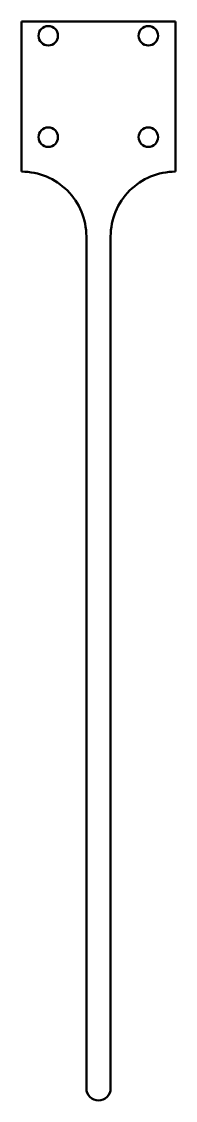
# Model space of a CAD drawing. Extents: x 86 to 124, y 15 to 282.
import ezdxf

# ---------------------------------------------------------------- set-up
doc = ezdxf.new("R2010")
doc.units = 0

msp = doc.modelspace()

# ---------------------------------------------------------------- linework, layer by layer
at = {"color": 7, "lineweight": 50}
for p, q in [((86, 281.5), (86, 244.5)), ((86, 281.5), (124, 281.5)), ((124, 244.5), (124, 281.5)), ((102, 228.5), (102, 18.5)), ((108, 228.5), (108, 18.5))]:
    msp.add_line(p, q, dxfattribs=at)
for centre in [(92.599991, 278), (117.299995, 278), (92.599991, 253), (117.299995, 253)]:
    msp.add_circle(centre, 2.4, dxfattribs=at)
for centre, radius, start, end in [((86, 228.5), 16, 0, 90.000003), ((124, 228.5), 16, 90.000003, 180.000005), ((105, 18.5), 3, 180.000005, 360)]:
    msp.add_arc(centre, radius, start, end, dxfattribs=at)

doc.saveas('drawing.dxf')
